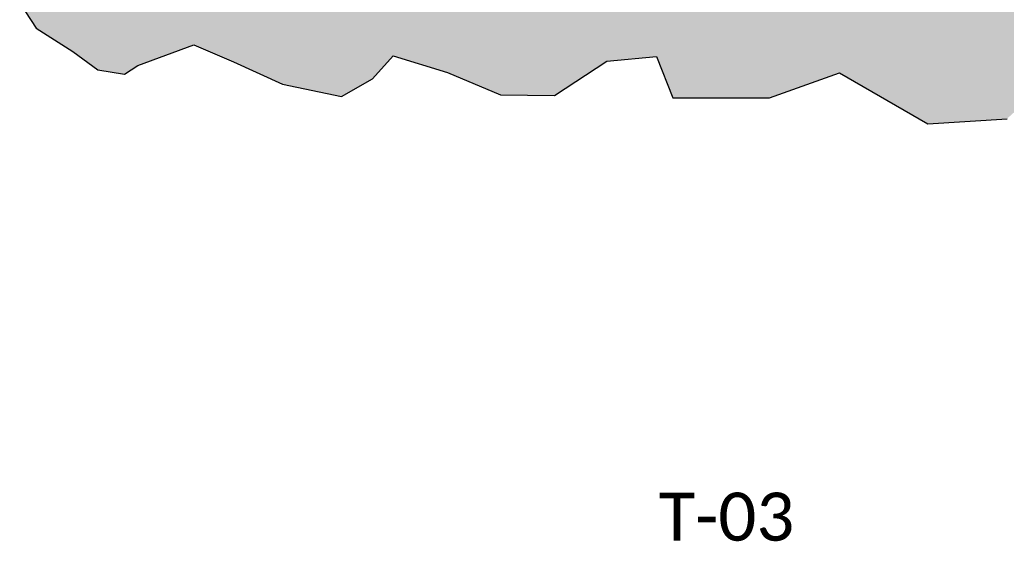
# Model space of a CAD drawing. Header units: metres. Extents: x -197 to 1099, y -24 to 14.
# Drawn here: x 699.96 to 709.96, y -5.92 to -0.64 of the extents above; entities that cross this region are included whole.
import ezdxf
from ezdxf.enums import TextEntityAlignment as Align

# ---------------------------------------------------------------- set-up
doc = ezdxf.new("R2010")
doc.units = ezdxf.units.M
doc.header["$LTSCALE"] = 0.001
doc.layers.get('Defpoints').update_dxf_attribs({"lineweight": 13, "true_color": 0x000000})
doc.layers.add('Jach-Anotaciones-CalidaddeLínea  0.13', color=7, linetype='Continuous', lineweight=13, true_color=0x000000)
doc.layers.add('Jach-Anotaciones-Hatch-Lum80%', color=250, linetype='Continuous', lineweight=13, true_color=0x333333)
doc.styles.add('00e-Annotative-Titulos-JACH(6.5mm)', font='calibri.ttf', dxfattribs={"height": 6.5})

msp = doc.modelspace()

# ---------------------------------------------------------------- hatches: boundary and pattern name
at = {"layer": 'Jach-Anotaciones-Hatch-Lum80%', "ltscale": 100}
h = msp.add_hatch(dxfattribs=at)
h.set_pattern_fill('EARTH', color=256, scale=0.03, angle=45, double=1)
h.set_pattern_definition([(45, (589.4147, 0), (0, 0.26940768), [0.1905, -0.1905]), (45, (589.36419, 0.05051), (0, 0.26940768), [0.1905, -0.1905]), (45, (589.31367, 0.10103), (0, 0.26940768), [0.1905, -0.1905]), (135, (589.31367, 0.1347), (-0.26940768, 0), [0.1905, -0.1905]), (135, (589.36419, 0.18522), (-0.26940768, 0), [0.1905, -0.1905]), (135, (589.4147, 0.23573), (-0.26940768, 0), [0.1905, -0.1905])])
h.paths.add_polyline_path([(723.41924, -0.77512), (721.54308, -0.55), (714.44456, -0.4), (714.34456, -0.4), (703.60308, -0.20348), (703.60308, -0.025), (700.36698, -0.025), (700.36698, -0.3), (700.21698, -0.3), (699.97318, -0.25507), (699.96233, -0.47192), (700.12869, -0.72492), (700.50118, -0.96346), (700.75433, -1.14778), (701.02195, -1.19116), (701.15937, -1.10441), (701.72715, -0.89479), (702.12858, -1.06827), (702.62403, -1.29235), (703.22302, -1.41897), (703.53494, -1.23887), (703.74378, -1.00694), (704.2971, -1.1732), (704.83233, -1.4009), (705.37841, -1.40812), (705.91003, -1.06116), (706.41271, -1.01417), (706.57907, -1.42981), (707.55805, -1.42984), (708.26688, -1.17684), (709.16072, -1.6929), (709.96298, -1.64308), (710.39696, -1.24912), (712.04874, -1.47951), (713.63336, -2.36754), (715.44013, -1.90873), (717.00994, -1.68672), (717.79484, -1.90873), (719.80894, -2.30834), (721.06775, -1.44991), (722.16366, -1.77552)])

# ---------------------------------------------------------------- linework, layer by layer
at = {"layer": 'Jach-Anotaciones-CalidaddeLínea  0.13'}
msp.add_lwpolyline([(699.96233, -0.47192), (700.12869, -0.72492), (700.50118, -0.96346), (700.75433, -1.14778), (701.02195, -1.19116), (701.15937, -1.10441), (701.72715, -0.89479), (702.12858, -1.06827), (702.62403, -1.29235), (703.22302, -1.41897), (703.53494, -1.23887), (703.74378, -1.00694), (704.2971, -1.1732), (704.83233, -1.4009), (705.37841, -1.40812), (705.91003, -1.06116), (706.41271, -1.01417), (706.57907, -1.42981), (707.55805, -1.42984), (708.26688, -1.17684), (709.16072, -1.6929), (709.96298, -1.64308)], dxfattribs=at)

# ---------------------------------------------------------------- texts
at = {"layer": 'Defpoints', "color": 1, "ltscale": 100, "style": '00e-Annotative-Titulos-JACH(6.5mm)'}
msp.add_text('T-03', height=0.4875, dxfattribs=at).set_placement((707.12252, -5.67237), align=Align.MIDDLE_CENTER)

doc.saveas('drawing.dxf')
